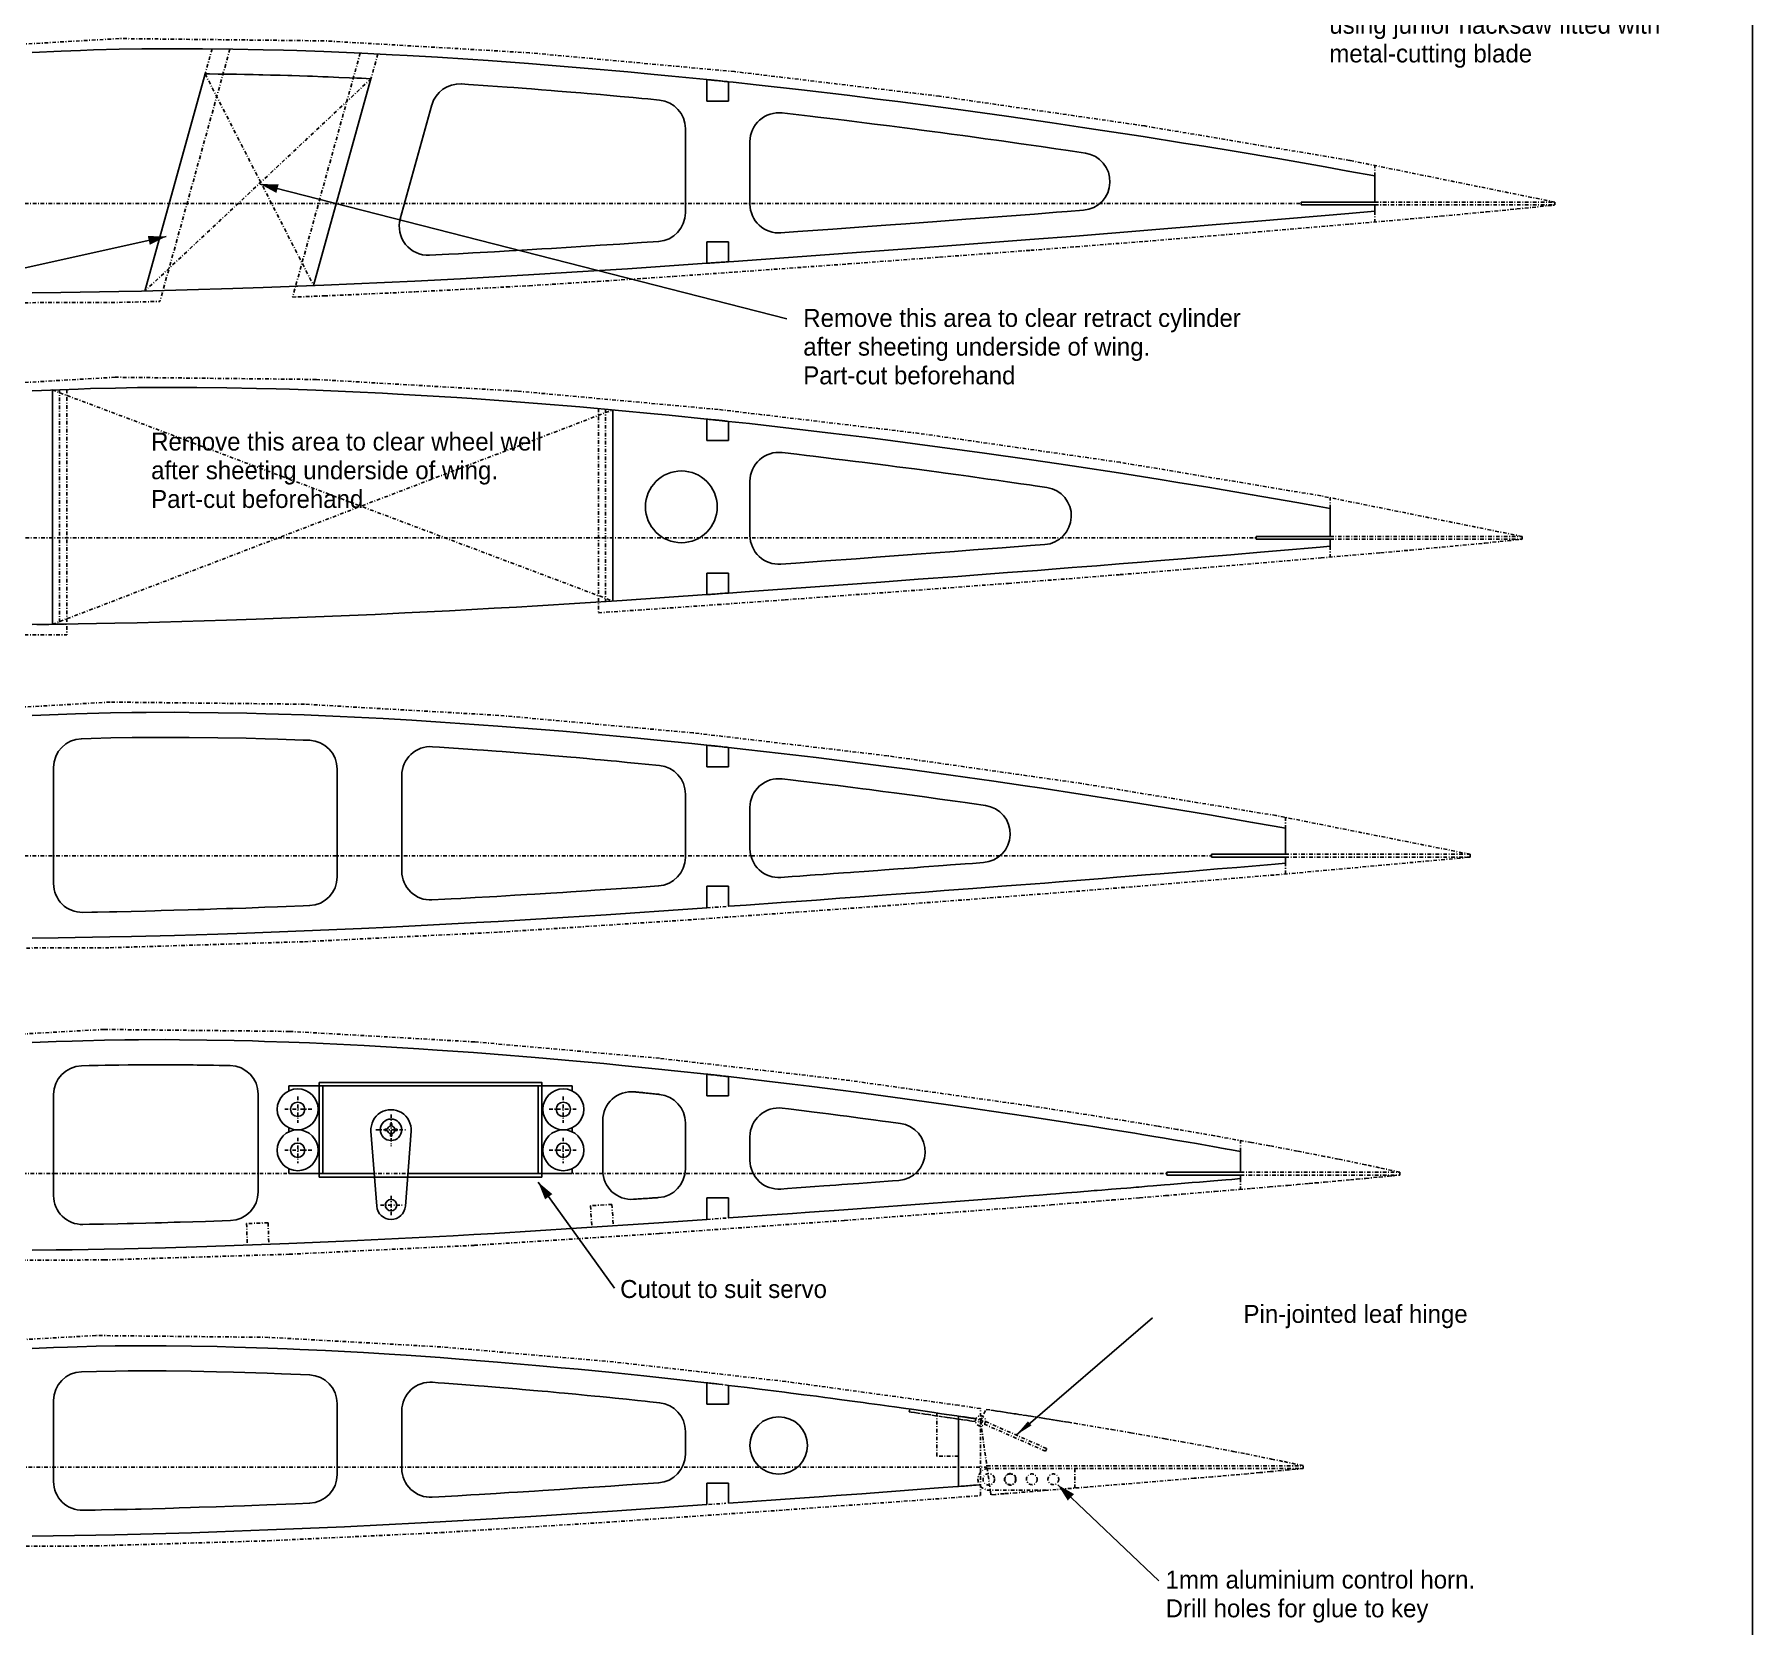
# Model space of a CAD drawing. Extents: x -1638 to 412, y -412 to 1290.
# Drawn here: x -708.8 to -469.5, y -3.3 to 218.4 of the extents above; entities that cross this region are included whole.
import ezdxf
from ezdxf.enums import TextEntityAlignment as Align

# ---------------------------------------------------------------- set-up
doc = ezdxf.new("R2010")
doc.units = 0
doc.linetypes.add('DASHDOT', pattern=[1, 0.5, -0.25, 0, -0.25])
for name, color, linetype in [('22', 7, 'CONTINUOUS'), ('4', 7, 'CONTINUOUS'), ('6', 7, 'CONTINUOUS'), ('7', 7, 'CONTINUOUS'), ('8', 7, 'CONTINUOUS')]:
    doc.layers.add(name, color=color, linetype=linetype)
doc.styles.add('txt', font='TXT', dxfattribs={"height": 0.2})

# ---------------------------------------------------------------- blocks, each defined once
blk = doc.blocks.new('*D110')
at = {"layer": '7', "color": 215, "linetype": 'CONTINUOUS'}
blk.add_line((0, 0), (73.3652, -18.7833), dxfattribs=at)
blk.add_solid([(2.2669, -1.2255), (0, 0), (2.5769, -0.0146)], dxfattribs=at)
blk = doc.blocks.new('*D111')
at = {"layer": '7', "color": 215, "linetype": 'CONTINUOUS'}
blk.add_line((0, 0), (-78.6046, -17.5028), dxfattribs=at)
blk.add_solid([(-2.5761, 0.0667), (0, 0), (-2.3044, -1.1534)], dxfattribs=at)
blk = doc.blocks.new('*D118')
at = {"layer": '7', "color": 215, "linetype": 'CONTINUOUS'}
blk.add_line((0, 0), (10.6418, -14.7607), dxfattribs=at)
blk.add_solid([(0.9551, -2.3934), (0, 0), (1.969, -1.6624)], dxfattribs=at)
blk = doc.blocks.new('*O119')
at = {"layer": '22', "color": 195, "linetype": 'CONTINUOUS'}
for p, q in [((-19.7486, 9.2996), (-19.7486, 8.6087)), ((19.7484, 9.2996), (-19.7486, 9.2996)), ((-14.9988, 9.2996), (-14.9988, -2.9026)), ((14.9986, 9.2996), (14.9986, -2.9026)), ((19.7484, 9.2996), (19.7484, 8.6087)), ((-19.7486, 3.4881), (-19.7486, 2.909)), ((-8.2906, 2.9852), (-7.493, -7.4542)), ((-6.0172, 3.29), (-6.3728, 3.29)), ((-6.3728, 3.1071), (-6.3728, 3.29)), ((-6.0224, 3.1071), (-6.3728, 3.1071)), ((-5.5906, 3.7167), (-5.5906, 4.0723)), ((-5.5906, 4.0723), (-5.4076, 4.0723)), ((-5.5906, 2.6753), (-5.5906, 2.3248)), ((-5.4076, 3.7167), (-5.4076, 4.0723)), ((-5.4076, 2.6753), (-5.4076, 2.3248)), ((-4.981, 3.29), (-4.6254, 3.29)), ((-4.9758, 3.1071), (-4.6254, 3.1071)), ((-4.6254, 3.29), (-4.6254, 3.1071)), ((-2.7076, 2.9852), (-3.5052, -7.4542)), ((19.7484, 3.4881), (19.7484, 2.909)), ((-5.4076, 2.3248), (-5.5906, 2.3248)), ((-19.7486, -2.2117), (-19.7486, -2.9026)), ((19.7484, -2.2117), (19.7484, -2.9026)), ((-19.7486, -2.9026), (-7.841, -2.9026)), ((-3.1572, -2.9026), (0, -2.9026)), ((19.7484, -2.9026), (0, -2.9026))]:
    blk.add_line(p, q, dxfattribs=at)
at = {"layer": '22', "color": 195, "linetype": 'DASHDOT'}
for p, q in [((-18.4988, 7.8213), (-18.4988, 4.1536)), ((18.4988, 7.8213), (18.4988, 4.1536)), ((-16.5228, 6.0484), (-20.2744, 6.0484)), ((-5.4992, 5.3423), (-5.4992, 1.1513)), ((16.5226, 6.0484), (20.2742, 6.0484)), ((-7.6352, 3.1985), (-3.3554, 3.1985)), ((-16.543, 0.3486), (-20.2744, 0.3486)), ((-18.4988, 2.0962), (-18.4988, -1.4649)), ((-5.4992, 0.9176), (-5.4992, 1.0192)), ((16.543, 0.3486), (20.2742, 0.3486)), ((18.4988, 2.0962), (18.4988, -1.4649)), ((-5.4992, -6.0166), (-5.4992, -8.7446)), ((-6.98, -7.3018), (-3.9498, -7.3018))]:
    blk.add_line(p, q, dxfattribs=at)
at = {"layer": '22', "color": 195, "linetype": 'CONTINUOUS'}
for centre, radius in [((-18.49885, 6.04967), 2.84988), ((18.49879, 6.04967), 2.84988), ((-18.49885, 6.04967), 1), ((18.49879, 6.04967), 1), ((-18.49885, 0.34991), 2.84988), ((-5.49913, 3.19979), 1.4986), ((18.49879, 0.34991), 2.84988), ((-18.49885, 0.34991), 1), ((18.49879, 0.34991), 1), ((-5.49913, -7.30057), 0.79375)]:
    blk.add_circle(centre, radius, dxfattribs=at)
for centre, radius, start, end in [((-5.49913, 3.19979), 2.79908, 355.604169, 184.368931), ((-5.49913, 3.19979), 0.52672, 189.912042, 260.089942), ((-5.49913, 3.19979), 0.52672, 99.997394, 170.002606), ((-5.49913, 3.19979), 0.52672, 279.911397, 350.0771), ((-5.49913, 3.19979), 0.52672, 9.997394, 80.002606), ((-5.49913, -7.30057), 1.99898, 184.371103, 355.628506)]:
    blk.add_arc(centre, radius, start, end, dxfattribs=at)
blk = doc.blocks.new('*D120')
at = {"layer": '7', "color": 215, "linetype": 'CONTINUOUS'}
blk.add_line((0, 0), (14.062, -13.3527), dxfattribs=at)
blk.add_solid([(1.3825, -2.1747), (0, 0), (2.2433, -1.2682)], dxfattribs=at)
blk = doc.blocks.new('*O121')
at = {"layer": '7', "color": 250, "linetype": 'CONTINUOUS', "style": 'txt'}
for s, p in [('1mm aluminium control horn.', (1.25, 1.25)), ('Drill holes for glue to key ', (1.25, -2.75))]:
    blk.add_text(s, height=2.5, dxfattribs=at).set_placement(p, align=Align.TOP_LEFT)
blk = doc.blocks.new('*D177')
at = {"layer": '7', "color": 215, "linetype": 'CONTINUOUS'}
blk.add_line((0, 0), (18.9758, 16.3369), dxfattribs=at)
blk.add_solid([(2.1393, 1.3469), (0, 0), (1.6499, 1.9153)], dxfattribs=at)

msp = doc.modelspace()

# ---------------------------------------------------------------- linework, layer by layer
at = {"layer": '4', "color": 155, "linetype": 'DASHDOT'}
for p, q in [((-681.5528, 216.32), (-691.3042, 181.1589)), ((-684.035, 216.3502), (-685.0034, 212.8588)), ((-663.4018, 215.7555), (-672.8306, 181.7577)), ((-660.9438, 215.6383), (-661.9026, 212.1814)), ((-661.9026, 212.1814), (-693.393, 182.6077)), ((-685.0034, 212.8588), (-669.8914, 183.375)), ((-522.069, 198.636), (-522.069, 200.1616)), ((-522.069, 194.9995), (-496.9926, 194.9995)), ((-522.069, 194.5995), (-496.9926, 194.5995)), ((-496.9926, 194.9995), (-496.9926, 194.5995)), ((-522.069, 193.7385), (-522.069, 192.2329)), ((-706.2686, 168.8187), (-628.2288, 139.4168)), ((-705.2686, 168.8605), (-705.2686, 136.1856)), ((-704.2686, 168.8997), (-704.2686, 134.6987)), ((-706.2686, 136.1735), (-628.2288, 166.0465)), ((-630.2288, 166.2259), (-630.2288, 137.7827)), ((-629.2288, 166.1367), (-629.2288, 139.3511)), ((-528.303, 152.31), (-528.303, 153.8144)), ((-528.303, 148.4209), (-501.5796, 148.4209)), ((-501.5796, 148.4209), (-501.5796, 148.0209)), ((-528.303, 148.0209), (-501.5796, 148.0209)), ((-528.303, 147.0441), (-528.303, 145.5387)), ((-534.537, 109.2886), (-534.537, 107.7645)), ((-534.537, 104.1314), (-508.7792, 104.1314)), ((-534.537, 103.7314), (-508.7792, 103.7314)), ((-508.7792, 104.1314), (-508.7792, 103.7314)), ((-534.537, 101.3716), (-534.537, 102.8769)), ((-540.771, 62.7223), (-540.771, 64.2464)), ((-540.771, 59.8422), (-518.5926, 59.8422)), ((-518.5926, 59.8422), (-518.5926, 59.4422)), ((-540.771, 59.4422), (-518.5926, 59.4422)), ((-540.771, 58.9422), (-540.771, 57.437)), ((-628.343, 55.3521), (-631.3364, 55.153)), ((-631.3364, 55.153), (-631.1372, 52.1596)), ((-628.343, 55.3521), (-628.1438, 52.3587)), ((-676.2346, 52.783), (-679.2326, 52.6775)), ((-679.2326, 52.6775), (-679.1272, 49.6794)), ((-676.2346, 52.783), (-676.129, 49.7849)), ((-586.9237, 26.4342), (-586.8673, 26.8301)), ((-577.0026, 14.7783), (-577.0026, 26.9)), ((-577.0026, 25.1807), (-576.2212, 26.783)), ((-583.0732, 20.2833), (-583.0732, 26.2833)), ((-575.5562, 14.8891), (-577.0026, 25.1807)), ((-576.4699, 24.7266), (-567.9371, 20.9551)), ((-576.3082, 25.0924), (-567.7753, 21.3209)), ((-564.7574, 24.9847), (-563.9564, 24.8542)), ((-580.0732, 20.2833), (-583.0732, 20.2833)), ((-567.7753, 21.3209), (-567.9371, 20.9551)), ((-576.1258, 18.9419), (-532.0392, 18.9419)), ((-576.0696, 18.5419), (-532.0392, 18.5419)), ((-563.8588, 15.8226), (-563.8588, 18.5419)), ((-532.0392, 18.9419), (-532.0392, 18.5419)), ((-576.0696, 15.5419), (-567.3462, 15.5419))]:
    msp.add_line(p, q, dxfattribs=at)
at = {"layer": '4', "color": 5, "linetype": 'CONTINUOUS'}
for p, q in [((-685.0034, 212.8588), (-693.393, 182.6077)), ((-661.9026, 212.1814), (-669.8914, 183.375)), ((-615.1106, 209.0719), (-615.1106, 212.0719)), ((-612.1106, 209.0719), (-612.1106, 211.7588)), ((-653.4142, 208.5459), (-657.822, 192.6522)), ((-615.1106, 209.0719), (-612.1106, 209.0719)), ((-618.1106, 193.5092), (-618.1106, 205.2323)), ((-609.1106, 194.7053), (-609.1106, 203.4462)), ((-522.069, 194.9995), (-522.069, 198.636)), ((-532.355, 194.9995), (-532.355, 194.5995)), ((-532.355, 194.9995), (-522.069, 194.9995)), ((-532.355, 194.5995), (-522.069, 194.5995)), ((-522.069, 194.5995), (-522.069, 193.7385)), ((-615.1106, 189.4758), (-615.1106, 186.4758)), ((-615.1106, 189.4758), (-612.1106, 189.4758)), ((-612.1106, 189.4758), (-612.1106, 186.6871)), ((-706.2686, 168.8186), (-706.2686, 136.1735)), ((-628.2288, 166.0465), (-628.2288, 139.4168)), ((-615.1106, 164.7657), (-615.1106, 161.7659)), ((-612.1106, 164.448), (-612.1106, 161.7659)), ((-615.1106, 161.7659), (-612.1106, 161.7659)), ((-609.1106, 156.1229), (-609.1106, 148.5415)), ((-528.303, 148.4209), (-528.303, 152.31)), ((-538.589, 148.4209), (-528.303, 148.4209)), ((-538.589, 148.0209), (-538.589, 148.4209)), ((-538.589, 148.0209), (-528.303, 148.0209)), ((-528.303, 148.0209), (-528.303, 147.0441)), ((-615.1106, 140.3129), (-615.1106, 143.3129)), ((-612.1106, 143.3129), (-615.1106, 143.3129)), ((-612.1106, 140.524), (-612.1106, 143.3129)), ((-615.1106, 116.3332), (-615.1106, 119.3332)), ((-612.1106, 119.0082), (-612.1106, 116.3332)), ((-706.1106, 116.2341), (-706.1106, 100.0368)), ((-666.6106, 100.9818), (-666.6106, 116.011)), ((-657.6106, 101.7684), (-657.6106, 115.1281)), ((-615.1106, 116.3332), (-612.1106, 116.3332)), ((-618.1106, 112.5184), (-618.1106, 103.7026)), ((-609.1106, 104.8972), (-609.1106, 110.6637)), ((-534.537, 107.7645), (-534.537, 104.1314)), ((-544.823, 104.1314), (-534.537, 104.1314)), ((-544.823, 104.1314), (-544.823, 103.7314)), ((-544.823, 103.7314), (-534.537, 103.7314)), ((-534.537, 102.8769), (-534.537, 103.7314)), ((-615.1106, 96.6703), (-615.1106, 99.6703)), ((-615.1106, 99.6703), (-612.1106, 99.6703)), ((-612.1106, 99.6703), (-612.1106, 96.881)), ((-615.1106, 73.4874), (-615.1106, 70.4874)), ((-612.1106, 73.1521), (-612.1106, 70.4874)), ((-706.1106, 56.5533), (-706.1106, 70.6501)), ((-677.6106, 57.096), (-677.6106, 70.6907)), ((-615.1106, 70.4874), (-612.1106, 70.4874)), ((-629.6124, 60.0467), (-629.6124, 67.0499)), ((-618.1106, 60.2859), (-618.1106, 66.6935)), ((-609.1106, 64.7803), (-609.1106, 61.4761)), ((-540.771, 59.8422), (-540.771, 62.7223)), ((-551.057, 59.8422), (-540.771, 59.8422)), ((-551.057, 59.4422), (-551.057, 59.8422)), ((-551.057, 59.4422), (-540.771, 59.4422)), ((-540.771, 59.4422), (-540.771, 58.9422)), ((-615.1106, 53.2522), (-615.1106, 56.2522)), ((-615.1106, 56.2522), (-612.1106, 56.2522)), ((-612.1106, 56.2522), (-612.1106, 53.4621)), ((-615.1122, 27.4942), (-615.1122, 30.4942)), ((-612.1122, 27.4942), (-612.1122, 30.1314)), ((-706.1106, 28.0597), (-706.1106, 16.7234)), ((-666.6106, 17.7174), (-666.6106, 27.5831)), ((-657.6106, 18.5483), (-657.6106, 26.5726)), ((-615.1122, 27.4942), (-612.1122, 27.4942)), ((-580.0732, 16.0455), (-580.0732, 25.8423)), ((-618.1106, 23.7188), (-618.1106, 20.5489)), ((-615.1106, 16.5134), (-615.1106, 13.5134)), ((-615.1106, 16.5134), (-612.1106, 16.5134)), ((-612.1106, 16.5134), (-612.1106, 13.7222))]:
    msp.add_line(p, q, dxfattribs=at)
at = {"layer": '4', "color": 166, "linetype": 'DASHDOT'}
for p, q in [((-782.7132, 194.7994), (-532.355, 194.7995)), ((-781.5274, 148.2208), (-538.589, 148.2209)), ((-779.4308, 103.9314), (-544.823, 103.9314)), ((-776.4042, 59.6421), (-551.057, 59.6422)), ((-772.3032, 18.7418), (-576.0978, 18.7419))]:
    msp.add_line(p, q, dxfattribs=at)
at = {"layer": '4', "color": 155, "linetype": 'DASHDOT'}
for points in [[(-496.9926, 194.9995), (-525.565346, 200.803567), (-554.137208, 205.606814), (-582.709325, 209.748395), (-611.281422, 213.179203), (-639.853394, 215.801279), (-668.425416, 217.467678), (-696.997291, 217.786257), (-725.569258, 216.119952), (-754.141294, 211.53728), (-768.427319, 207.224172), (-775.570165, 203.891367), (-781.877917, 198.100497), (-782.713132, 194.799473), (-781.450072, 192.108754), (-775.57026, 187.790644), (-768.427186, 185.388974), (-754.14117, 182.79141), (-725.569207, 180.928899), (-696.997262, 181.026842), (-691.3042, 181.1589)], [(-612.1106, 211.7589), (-612.200603, 211.76841), (-612.320033, 211.78102), (-612.379515, 211.787296), (-612.512829, 211.80135), (-612.711582, 211.822274), (-612.909098, 211.843033), (-613.007472, 211.853358), (-613.20361, 211.873918), (-613.301438, 211.884159), (-613.447966, 211.899482), (-613.643107, 211.919855), (-613.740651, 211.930025), (-613.88702, 211.945269), (-613.960259, 211.952888), (-614.057997, 211.963048), (-614.106911, 211.96813), (-614.217105, 211.979569), (-614.364391, 211.99484), (-614.438218, 212.002487), (-614.586308, 212.01781), (-614.784821, 212.038319), (-614.884604, 212.048615), (-615.1106, 212.0719)], [(-672.0606, 181.7876), (-668.425199, 181.933685), (-659.956246, 182.303241), (-655.722593, 182.503752), (-649.373409, 182.825025), (-643.026062, 183.171799), (-639.853176, 183.355064), (-636.676803, 183.545212), (-630.325614, 183.943549), (-623.976199, 184.362155), (-619.744061, 184.650242), (-611.281233, 185.242004), (-601.755996, 185.923993), (-595.406585, 186.386004), (-582.709263, 187.325075), (-570.008398, 188.284242), (-563.659139, 188.774968), (-554.137374, 189.530671), (-544.611462, 190.3139), (-538.26217, 190.847957), (-525.565415, 191.932312), (-517.098954, 192.665106), (-512.865838, 193.042117), (-506.516343, 193.632211), (-502.283487, 194.047853), (-500.167107, 194.263855), (-496.9926, 194.5995)], [(-615.1106, 186.4758), (-614.714364, 186.503586), (-614.517325, 186.517417), (-614.22268, 186.538116), (-614.075625, 186.548455), (-613.879685, 186.562238), (-613.781728, 186.569132), (-613.634753, 186.579481), (-613.438613, 186.593299), (-613.340424, 186.60022), (-613.119089, 186.61583), (-612.785609, 186.639371), (-612.636659, 186.649894), (-612.437197, 186.663993), (-612.337053, 186.671076), (-612.1106, 186.6871)], [(-672.4096, 183.2752), (-672.119, 183.2865)], [(-672.8306, 181.7577), (-672.0606, 181.7876)], [(-501.5796, 148.4209), (-529.574511, 154.064951), (-557.569081, 158.740252), (-585.563895, 162.771389), (-613.558839, 166.110791), (-641.553601, 168.662964), (-669.54838, 170.284995), (-697.543134, 170.59504), (-725.537908, 168.97314), (-753.532697, 164.512663), (-767.530156, 160.314451), (-774.528741, 157.070469), (-780.709028, 151.433971), (-781.527344, 148.220924), (-780.289788, 145.601897), (-774.52877, 141.39884), (-767.530037, 139.061234), (-753.532579, 136.532899), (-725.537829, 134.720004), (-704.2686, 134.6987)], [(-612.1106, 164.448), (-612.306843, 164.469051), (-612.391987, 164.478174), (-612.50369, 164.490133), (-612.558807, 164.49603), (-612.681161, 164.50911), (-612.801409, 164.521951), (-612.958868, 164.538744), (-613.036523, 164.547016), (-613.113555, 164.555216), (-613.215413, 164.566048), (-613.266024, 164.571427), (-613.366713, 164.582118), (-613.500099, 164.596266), (-613.566531, 164.603305), (-613.715679, 164.619091), (-613.889151, 164.637425), (-613.976226, 164.646616), (-614.107643, 164.660472), (-614.307481, 164.681511), (-614.511941, 164.702996), (-614.616385, 164.713956), (-614.776359, 164.730726), (-614.996845, 164.753806), (-615.1106, 164.7657)], [(-630.2288, 137.7827), (-624.671184, 138.150777), (-613.558738, 138.91816), (-604.225923, 139.581962), (-585.563935, 140.945724), (-573.119609, 141.879354), (-566.8986, 142.357013), (-557.569183, 143.092592), (-548.235731, 143.854955), (-542.014724, 144.37478), (-529.57448, 145.430222), (-521.279051, 146.143326), (-517.131482, 146.509946), (-510.910398, 147.083178), (-506.763238, 147.486422), (-504.689738, 147.6958), (-501.5796, 148.0209)], [(-615.1106, 140.3129), (-614.949734, 140.32417), (-614.73525, 140.339206), (-614.628008, 140.346729), (-614.413528, 140.361782), (-614.127556, 140.381869), (-613.984572, 140.39192), (-613.662857, 140.414549), (-613.495188, 140.426352), (-613.271005, 140.442141), (-613.158407, 140.450075), (-612.931663, 140.466058), (-612.624873, 140.487698), (-612.468996, 140.498698), (-612.1106, 140.524)], [(-708.466, 136.1512), (-708.002052, 136.155377), (-707.795843, 136.157325), (-707.520889, 136.160008), (-707.383408, 136.161387), (-707.074067, 136.164578), (-706.764712, 136.16789), (-706.352218, 136.172494), (-706.145963, 136.174875), (-705.939702, 136.177308), (-705.664677, 136.180633), (-705.527161, 136.182329), (-705.114598, 136.187554), (-704.564476, 136.194831), (-704.2894, 136.1986)], [(-508.7792, 104.1314), (-535.838348, 109.521953), (-562.90412, 113.994368), (-589.970028, 117.850636), (-617.035988, 121.045134), (-644.101822, 123.486609), (-671.16765, 125.038261), (-698.233332, 125.334859), (-725.299198, 123.783316)], [(-612.1106, 119.0082), (-612.199879, 119.017993), (-612.318183, 119.03096), (-612.377044, 119.037407), (-612.50884, 119.051832), (-612.705094, 119.073283), (-612.899984, 119.094549), (-612.997047, 119.105127), (-613.190664, 119.126201), (-613.287321, 119.136707), (-613.432263, 119.152444), (-613.625704, 119.173415), (-613.72262, 119.183907), (-613.868382, 119.19967), (-613.941486, 119.207568), (-614.039236, 119.21812), (-614.088244, 119.223407), (-614.198882, 119.235335), (-614.347296, 119.251316), (-614.421937, 119.259345), (-614.572192, 119.275494), (-614.77481, 119.297239), (-614.87721, 119.308215), (-615.1106, 119.3332)], [(-725.299138, 91.016262), (-698.233387, 91.107524), (-671.167445, 91.951799), (-644.101667, 93.275302), (-617.035813, 95.032285), (-589.969959, 96.971878), (-562.904176, 99.025607), (-535.838376, 101.261754), (-508.7792, 103.7314)], [(-615.1106, 96.6703), (-612.1106, 96.881)], [(-564.4318, 68.2062), (-570.154982, 69.084543), (-595.93617, 72.702999), (-621.717429, 75.700584), (-647.498619, 77.991514), (-673.279756, 79.447458), (-699.060757, 79.725816), (-724.841899, 78.269972), (-750.623166, 74.266092), (-763.513823, 70.497656), (-769.959039, 67.585744), (-775.650654, 62.526205), (-776.404254, 59.642069), (-775.264533, 57.291163), (-769.958995, 53.518405), (-763.513639, 51.420081), (-750.623091, 49.150565), (-724.841996, 47.523256), (-699.060917, 47.608918), (-673.279641, 48.401133), (-647.498446, 49.642942), (-621.717389, 51.291617), (-595.936205, 53.111622), (-570.7194, 54.9946)], [(-612.1106, 73.1522), (-612.314238, 73.175211), (-612.415292, 73.186617), (-612.56601, 73.203613), (-612.790356, 73.228874), (-613.012954, 73.253894), (-613.123711, 73.266326), (-613.19738, 73.274589), (-613.295422, 73.285577), (-613.344373, 73.29106), (-613.442157, 73.302006), (-613.572335, 73.316564), (-613.63736, 73.32383), (-613.783571, 73.340153), (-613.92974, 73.356451), (-614.124752, 73.378164), (-614.222383, 73.389021), (-614.418055, 73.410754), (-614.505249, 73.420428), (-614.621782, 73.433345), (-614.680181, 73.439814), (-614.811943, 73.454398), (-614.911133, 73.465367), (-615.043939, 73.48004), (-615.1106, 73.4874)], [(-518.5926, 59.8422), (-521.448558, 60.463148), (-523.353679, 60.867277), (-527.16673, 61.653359), (-529.074682, 62.035951), (-532.893492, 62.781825), (-536.71625, 63.504081), (-539.266992, 63.973721), (-544.373961, 64.887929), (-549.611608, 65.793117), (-552.358955, 66.255123), (-556.781988, 66.982727), (-564.4318, 68.2062)], [(-570.7194, 54.9946), (-567.142237, 55.278383), (-564.886656, 55.458444), (-560.647332, 55.799381), (-558.646603, 55.961469), (-554.840536, 56.271912), (-551.238364, 56.56808), (-548.916634, 56.759988), (-544.373893, 57.136971), (-540.978549, 57.419634), (-539.280896, 57.561726), (-536.734445, 57.776562), (-534.188035, 57.99423), (-532.914848, 58.104407), (-531.217286, 58.252953), (-530.368514, 58.328005), (-529.095368, 58.44165), (-527.18568, 58.61474), (-525.488211, 58.77151), (-524.639489, 58.85101), (-523.366421, 58.971746), (-521.456857, 59.156418), (-520.18384, 59.282074), (-519.54734, 59.345707), (-518.5926, 59.4422)], [(-615.1106, 53.2522), (-612.1106, 53.4621)], [(-577.0022, 26.9), (-580.091348, 27.36138), (-604.117891, 30.664448), (-628.144466, 33.400754), (-652.170866, 35.492001), (-676.197326, 36.821016), (-700.223756, 37.075105), (-724.250241, 35.746113)], [(-612.1122, 30.1314), (-613.006107, 30.237102), (-613.446669, 30.289506), (-613.739751, 30.324644), (-613.886389, 30.342333), (-614.106733, 30.369074), (-614.401749, 30.40522), (-614.549995, 30.423549), (-614.773553, 30.451418), (-614.998823, 30.479797), (-615.1122, 30.4942)], [(-577.6957, 25.083), (-578.224006, 25.162244), (-578.488168, 25.201787), (-578.884421, 25.261002), (-579.478831, 25.349596), (-580.073279, 25.437911), (-580.37052, 25.481963), (-580.945597, 25.566982), (-581.233152, 25.609391), (-581.664506, 25.672877), (-582.311584, 25.767821), (-582.95872, 25.862419), (-583.282309, 25.909589), (-583.929531, 26.003667), (-584.253164, 26.050574), (-584.738641, 26.120772), (-585.385995, 26.214061), (-585.709695, 26.260572), (-586.195271, 26.330174), (-586.680882, 26.399575), (-586.9237, 26.4342)], [(-576.2212, 26.783), (-575.546254, 26.680445), (-575.209033, 26.629062), (-574.703507, 26.551854), (-574.198333, 26.474479), (-573.945873, 26.435728), (-573.4412, 26.358096), (-573.188983, 26.319213), (-572.810802, 26.260806), (-572.30682, 26.182769), (-572.054936, 26.14368), (-571.67724, 26.084958), (-571.110973, 25.996672), (-570.607891, 25.917985), (-570.356439, 25.878566), (-569.979367, 25.819341), (-569.413986, 25.730285), (-568.84886, 25.640959), (-568.566385, 25.596193), (-568.064345, 25.516436), (-567.813386, 25.476473), (-567.43702, 25.416423), (-566.872622, 25.326104), (-566.308385, 25.235486), (-566.02632, 25.190064), (-565.462288, 25.098988), (-565.180314, 25.053332), (-564.7574, 24.9847)], [(-577.6361, 25.4784), (-577.730614, 25.492601), (-577.85562, 25.511373), (-577.917715, 25.520693), (-578.041146, 25.539211), (-578.204288, 25.563669), (-578.285306, 25.575806), (-578.46643, 25.602922), (-578.646192, 25.629808), (-578.725732, 25.641695), (-578.831513, 25.657496), (-578.884304, 25.665378), (-579.002898, 25.683077), (-579.121307, 25.700737), (-579.279063, 25.724246), (-579.35795, 25.735995), (-579.515881, 25.759501), (-579.727107, 25.790909), (-579.833148, 25.806664), (-580.0732, 25.8423)], [(-563.9564, 24.8542), (-558.693429, 23.979222), (-556.064953, 23.530413), (-551.305628, 22.696024), (-548.928534, 22.267636), (-545.366043, 21.609407), (-541.807268, 20.930638), (-540.029251, 20.58293), (-536.475913, 19.869627), (-534.700573, 19.503535), (-532.0392, 18.9419)], [(-532.0392, 18.5419), (-534.065105, 18.348097), (-535.078274, 18.252561), (-536.598271, 18.11106), (-538.118534, 17.971823), (-538.878756, 17.903089), (-539.805564, 17.820113), (-541.659405, 17.656648), (-543.51351, 17.496126), (-544.749705, 17.390522), (-547.222337, 17.182097), (-550.444367, 16.914732), (-552.592545, 16.738374), (-556.889104, 16.388097), (-562.151007, 15.960677), (-566.445068, 15.614236), (-568.592202, 15.442124), (-572.011758, 15.169906), (-573.721618, 15.034882), (-574.935965, 14.938957), (-575.5562, 14.8891)], [(-724.250229, 7.679327), (-700.223805, 7.757497), (-676.197272, 8.480695), (-652.170782, 9.614317), (-628.14433, 11.119245), (-604.117944, 12.780594), (-580.091482, 14.539738), (-577.002, 14.7783)], [(-580.0732, 16.0455), (-579.71018, 16.073391), (-579.552593, 16.08551), (-579.345555, 16.101444), (-579.243211, 16.109325), (-579.015385, 16.126881), (-578.790354, 16.144238), (-578.493389, 16.167165), (-578.345736, 16.178575), (-578.198347, 16.18997), (-578.00186, 16.205169), (-577.903486, 16.212783), (-577.607069, 16.235737), (-577.206414, 16.266792), (-577.0026, 16.2826)], [(-614.8946, 13.5283), (-612.4938, 13.6954)]]:
    msp.add_lwpolyline(points, dxfattribs=at)
at = {"layer": '4', "color": 5, "linetype": 'CONTINUOUS'}
for points in [[(-615.1106, 212.0719), (-620.014316, 212.563997), (-622.467315, 212.800918), (-626.148198, 213.144679), (-631.672535, 213.633682), (-637.200333, 214.089962), (-639.965475, 214.305566), (-645.592035, 214.717422), (-648.406456, 214.909259), (-652.629401, 215.178379), (-656.853801, 215.424049), (-658.966505, 215.537708), (-663.192836, 215.745907), (-665.306429, 215.840141), (-668.477305, 215.96873), (-672.227707, 216.100242), (-674.103128, 216.157167), (-676.916468, 216.230888), (-681.136786, 216.313726), (-685.357234, 216.361011), (-687.467422, 216.370525), (-691.687555, 216.359707), (-693.797432, 216.338738), (-696.961915, 216.28694), (-700.563889, 216.197198), (-702.364345, 216.139821), (-705.064043, 216.037927), (-709.1106, 215.849)], [(-661.9026, 212.1814), (-663.225271, 212.244046), (-663.886606, 212.274391), (-664.878604, 212.318672), (-666.366577, 212.382282), (-667.854503, 212.44247), (-668.598441, 212.471264), (-670.039242, 212.524526), (-670.759611, 212.549894), (-671.840123, 212.586331), (-672.920582, 212.620793), (-673.46079, 212.637269), (-674.541161, 212.668686), (-675.081323, 212.683616), (-675.891535, 212.705023), (-676.971758, 212.731693), (-677.511843, 212.744214), (-678.321936, 212.761962), (-679.536993, 212.786224), (-680.616958, 212.805368), (-681.156908, 212.814072), (-681.966794, 212.826026), (-683.181526, 212.841445), (-684.39614, 212.853795), (-685.0034, 212.8588)], [(-621.7284, 209.214), (-623.352412, 209.369233), (-624.164416, 209.445819), (-625.38243, 209.559403), (-627.209484, 209.726849), (-629.03661, 209.890754), (-629.95021, 209.97137), (-631.777505, 210.129913), (-632.691209, 210.207832), (-634.061846, 210.323012), (-635.889538, 210.473394), (-636.803469, 210.547209), (-638.174482, 210.656204), (-639.545649, 210.763114), (-640.231294, 210.815784), (-642.025881, 210.951123), (-642.923286, 211.017415), (-644.26953, 211.115101), (-645.615939, 211.210651), (-646.289205, 211.257613), (-647.635858, 211.349891), (-648.309245, 211.395196), (-649.3194, 211.4621)], [(-522.069, 198.636), (-525.838834, 199.328788), (-528.99909, 199.897648), (-535.327902, 201.006486), (-541.666703, 202.078938), (-545.897482, 202.774954), (-548.719961, 203.230986), (-554.36911, 204.124907), (-559.996338, 204.991587), (-562.811749, 205.416198), (-567.037113, 206.041868), (-573.38022, 206.954264), (-579.729407, 207.83412), (-582.906282, 208.261419), (-588.533121, 208.996465), (-591.3483, 209.353582), (-595.573232, 209.875968), (-601.915422, 210.628986), (-608.263241, 211.344325), (-611.439218, 211.687511), (-612.1106, 211.7588)], [(-562.3576, 201.8089), (-564.199415, 202.084767), (-565.120507, 202.221733), (-566.502376, 202.42596), (-568.575696, 202.729524), (-570.649631, 203.029712), (-571.686829, 203.178525), (-573.76168, 203.473559), (-574.799334, 203.619767), (-576.356096, 203.837428), (-578.432305, 204.124526), (-579.470634, 204.266726), (-581.028406, 204.478323), (-582.58651, 204.687857), (-583.365687, 204.791844), (-585.234046, 205.039013), (-586.168405, 205.161461), (-587.57017, 205.343702), (-589.673328, 205.613825), (-591.777104, 205.880025), (-592.829227, 206.011641), (-594.933943, 206.271884), (-595.986539, 206.4005), (-597.565731, 206.591529), (-599.671883, 206.842671), (-600.725201, 206.966704), (-602.305484, 207.150818), (-603.886135, 207.332594), (-604.6766, 207.4226)], [(-604.8474, 190.714), (-602.429109, 190.888369), (-597.592445, 191.23962), (-592.755819, 191.594), (-589.53151, 191.831859), (-587.382049, 191.991098), (-583.083387, 192.311073), (-579.047893, 192.613276), (-577.030304, 192.765149), (-574.004129, 192.994105), (-569.465359, 193.340557), (-566.43986, 193.573859), (-564.927219, 193.691293), (-562.6584, 193.8685)], [(-612.1106, 186.6871), (-611.385206, 186.738444), (-601.863355, 187.420186), (-595.515727, 187.882054), (-582.821598, 188.82085), (-570.124266, 189.779729), (-563.776882, 190.270305), (-554.257919, 191.025788), (-544.734793, 191.808796), (-538.387619, 192.342684), (-525.696686, 193.426569), (-522.069, 193.7385)], [(-653.7626, 187.6065), (-651.968936, 187.697179), (-651.072158, 187.743273), (-649.727061, 187.813363), (-647.709566, 187.920657), (-645.692249, 188.030568), (-644.683657, 188.086515), (-642.666604, 188.200411), (-641.658141, 188.258368), (-640.145527, 188.346577), (-638.110697, 188.467648), (-636.754209, 188.549837), (-634.04131, 188.717564), (-632.684862, 188.803014), (-629.971884, 188.976872), (-627.258676, 189.154387), (-625.449672, 189.27459), (-624.243557, 189.355492), (-621.831, 189.519)], [(-709.1106, 182.3501), (-705.082278, 182.390893), (-702.396337, 182.428696), (-697.024329, 182.52666), (-693.852284, 182.596839), (-687.509188, 182.762167), (-681.167275, 182.95843), (-676.939904, 183.10506), (-668.486302, 183.432442), (-660.025645, 183.801628), (-655.795977, 184.001955), (-649.452545, 184.322948), (-643.110661, 184.669431), (-639.940391, 184.852544), (-631.67366, 185.360185), (-626.163824, 185.719191), (-615.1458, 186.4733)], [(-615.1106, 164.7657), (-620.349038, 165.298591), (-622.969592, 165.554565), (-626.902041, 165.925173), (-632.804235, 166.45042), (-638.71047, 166.937922), (-641.665039, 167.167186), (-647.177779, 167.568059), (-649.935268, 167.754783), (-654.072786, 168.016734), (-658.211727, 168.25586), (-660.281689, 168.366491), (-664.422513, 168.569143), (-666.493341, 168.660865), (-669.600056, 168.786024), (-673.274564, 168.914023), (-675.11203, 168.969425), (-677.868429, 169.041171), (-682.003322, 169.121785), (-686.13833, 169.167789), (-688.205793, 169.17704), (-692.340474, 169.16649), (-694.407623, 169.14607), (-697.508016, 169.095639), (-700.947997, 169.010883), (-702.667507, 168.956951), (-705.245887, 168.861442), (-709.1108, 168.6849)], [(-528.303, 152.31), (-529.845994, 152.589793), (-532.942376, 153.143495), (-539.143265, 154.22278), (-545.35393, 155.266645), (-549.49918, 155.944104), (-552.264597, 156.387975), (-557.799528, 157.258052), (-563.31297, 158.101606), (-566.071449, 158.514885), (-570.211369, 159.123855), (-576.426207, 160.011903), (-582.647009, 160.868288), (-585.75965, 161.284194), (-590.956669, 161.959379), (-593.556713, 162.287987), (-597.458668, 162.76944), (-603.315778, 163.465291), (-609.177792, 164.128727), (-612.1106, 164.448)], [(-567.768, 155.2283), (-569.385623, 155.466372), (-570.194575, 155.58464), (-571.408179, 155.761072), (-573.228981, 156.023522), (-575.050257, 156.283303), (-575.961072, 156.412183), (-577.783059, 156.6679), (-578.69423, 156.794729), (-580.061209, 156.983675), (-581.884261, 157.233158), (-582.795965, 157.356842), (-584.163742, 157.541036), (-586.215906, 157.814301), (-587.832562, 158.026935), (-588.64103, 158.132392), (-589.853908, 158.289494), (-591.673622, 158.522695), (-593.493817, 158.752929), (-594.404095, 158.866924), (-596.225017, 159.092654), (-597.135661, 159.204381), (-598.501858, 159.370541), (-600.323885, 159.589396), (-601.235085, 159.697663), (-602.602119, 159.858602), (-604.6532, 160.0967)], [(-612.1106, 140.524), (-609.179525, 140.731722), (-607.224223, 140.871054), (-603.311002, 141.151653), (-601.353258, 141.292873), (-597.435933, 141.577034), (-593.516738, 141.863332), (-590.903245, 142.05529), (-585.675511, 142.441576), (-580.14592, 142.853516), (-577.381322, 143.061086), (-573.234716, 143.374929), (-569.088508, 143.692276), (-567.015571, 143.852446), (-564.251843, 144.067721), (-562.870064, 144.176143), (-560.797508, 144.339817), (-557.68894, 144.587815), (-554.578387, 144.839107), (-552.504868, 145.008251), (-548.358252, 145.349971), (-546.285147, 145.522347), (-542.139326, 145.869635), (-537.993997, 146.21964), (-535.230704, 146.454093), (-529.704699, 146.924615), (-528.303, 147.0441)], [(-604.824, 144.5518), (-602.725187, 144.702852), (-598.527532, 145.006804), (-594.329945, 145.31307), (-591.531654, 145.518445), (-585.935487, 145.931832), (-580.630498, 146.326957), (-577.978294, 146.525972), (-574.000371, 146.826745), (-570.022931, 147.130682), (-568.0344, 147.284)], [(-709.1106, 136.1458), (-705.264118, 136.185733), (-702.699435, 136.222083), (-697.569958, 136.315352), (-694.462035, 136.383654), (-688.247168, 136.544562), (-682.033463, 136.735582), (-677.891552, 136.878297), (-669.608842, 137.19694), (-661.319211, 137.556279), (-657.17504, 137.751265), (-650.959831, 138.063702), (-644.746139, 138.400954), (-641.639953, 138.57919), (-638.695068, 138.754165), (-632.805243, 139.120044), (-626.913054, 139.504179), (-615.1106, 140.3129)], [(-615.1106, 119.3332), (-617.191121, 119.553247), (-622.521121, 120.096493), (-625.187578, 120.357085), (-629.189023, 120.733889), (-635.195003, 121.266711), (-641.205333, 121.759615), (-644.21205, 121.990727), (-649.541657, 122.374197), (-652.207533, 122.552815), (-656.207578, 122.803392), (-660.208984, 123.032136), (-662.210157, 123.137964), (-666.21336, 123.331818), (-668.215358, 123.419559), (-671.218804, 123.539286), (-674.771155, 123.661731), (-676.547532, 123.71473), (-679.212284, 123.783366), (-683.209686, 123.860486), (-687.207187, 123.904501), (-689.205895, 123.913354), (-693.203065, 123.90327), (-695.201463, 123.883741), (-698.198737, 123.835505), (-701.433856, 123.757026), (-703.050968, 123.70733), (-705.475813, 123.619563), (-709.1106, 123.4578)], [(-670.435, 120.0071), (-671.341986, 120.041775), (-674.872596, 120.163568), (-676.637341, 120.216275), (-679.283782, 120.284524), (-683.251983, 120.36121), (-687.218519, 120.405005), (-689.201195, 120.413841), (-693.165425, 120.403941), (-695.147004, 120.384623), (-698.118738, 120.336869), (-700.875269, 120.271757), (-702.2532, 120.2316)], [(-621.7108, 116.4984), (-623.707167, 116.696639), (-624.705462, 116.794188), (-626.203045, 116.938534), (-627.700802, 117.08049), (-628.449746, 117.150567), (-629.947768, 117.288906), (-630.696847, 117.357163), (-631.820551, 117.458404), (-633.318986, 117.591241), (-634.068273, 117.656732), (-635.192294, 117.753805), (-636.878528, 117.896779), (-638.377612, 118.021193), (-639.127228, 118.082451), (-640.251747, 118.173145), (-641.938741, 118.306487), (-643.625997, 118.436567), (-644.469725, 118.500376), (-646.22413, 118.630386), (-647.101439, 118.694024), (-648.417532, 118.787739), (-649.733776, 118.879327), (-650.391954, 118.924311), (-651.708419, 119.012634), (-652.366705, 119.055962), (-653.3542, 119.1199)], [(-534.537, 107.7645), (-536.106974, 108.046264), (-539.100527, 108.575914), (-545.095485, 109.608328), (-551.099895, 110.606874), (-555.107481, 111.254929), (-557.781056, 111.679536), (-563.132166, 112.511861), (-568.462498, 113.31882), (-571.129362, 113.714171), (-575.131784, 114.296722), (-581.140208, 115.146233), (-587.154397, 115.965434), (-590.163657, 116.36327), (-596.658798, 117.193722), (-599.908831, 117.594487), (-604.786893, 118.177096), (-609.668496, 118.736965), (-612.1106, 119.0082)], [(-576.3102, 110.9302), (-578.192227, 111.198466), (-579.133441, 111.33151), (-580.545515, 111.5297), (-582.66419, 111.823855), (-584.783542, 112.114206), (-585.843471, 112.257936), (-587.963837, 112.54247), (-589.024272, 112.683261), (-590.615241, 112.89258), (-592.461001, 113.132527), (-593.384074, 113.251351), (-594.768925, 113.42814), (-596.846752, 113.690045), (-598.925245, 113.947979), (-599.964744, 114.075445), (-602.044251, 114.327349), (-603.084261, 114.451777), (-604.6446, 114.6365)], [(-604.8478, 100.9058), (-603.235463, 101.021445), (-602.160571, 101.098737), (-600.727387, 101.202029), (-600.010799, 101.253775), (-598.935924, 101.331515), (-597.502775, 101.435393), (-596.786211, 101.487425), (-596.069654, 101.539519), (-595.114259, 101.609072), (-594.636567, 101.643888), (-593.203522, 101.748491), (-591.292869, 101.888315), (-590.33758, 101.958375), (-588.525061, 102.091578), (-587.618838, 102.158324), (-586.25955, 102.258641), (-584.900317, 102.359215), (-584.22072, 102.409605), (-582.861569, 102.510605), (-582.182014, 102.56122), (-581.162707, 102.637293), (-579.803678, 102.739021), (-579.124183, 102.790018), (-578.104967, 102.866687), (-577.085782, 102.943573), (-576.5762, 102.9821)], [(-612.1106, 96.881), (-609.662613, 97.053973), (-604.766737, 97.402646), (-599.871039, 97.754707), (-596.607367, 97.991151), (-594.431652, 98.149499), (-590.080403, 98.467806), (-584.734335, 98.86188), (-582.061495, 99.060448), (-578.052519, 99.360677), (-574.043931, 99.664256), (-572.039798, 99.817475), (-569.367802, 100.023409), (-568.031886, 100.127125), (-566.028121, 100.283694), (-563.022728, 100.520924), (-560.015415, 100.761303), (-558.010715, 100.9231), (-554.001716, 101.249974), (-551.99741, 101.41486), (-547.989165, 101.747054), (-543.981382, 102.081844), (-541.309769, 102.306103), (-535.967081, 102.756164), (-534.537, 102.8769)], [(-653.4162, 97.7731), (-651.632116, 97.866356), (-650.740141, 97.913775), (-649.402255, 97.985903), (-647.395583, 98.096365), (-645.389073, 98.209584), (-644.38587, 98.26724), (-641.878084, 98.414401), (-640.206302, 98.514802), (-639.091804, 98.582702), (-636.86284, 98.720702), (-635.191123, 98.82602), (-634.076639, 98.897048), (-631.847631, 99.040943), (-630.733097, 99.113756), (-628.503941, 99.260978), (-626.274635, 99.410153), (-624.788326, 99.510581), (-621.8154, 99.7135)], [(-709.1106, 92.4476), (-705.494034, 92.485881), (-703.082537, 92.52015), (-698.259222, 92.607238), (-695.254777, 92.672559), (-689.246653, 92.826467), (-683.239464, 93.009194), (-679.235139, 93.14572), (-671.227473, 93.450551), (-663.213085, 93.794313), (-659.206497, 93.980848), (-653.197583, 94.279744), (-647.190059, 94.602382), (-644.186898, 94.772896), (-641.180332, 94.949818), (-635.168339, 95.32046), (-629.157544, 95.709989), (-617.138004, 96.528857), (-615.1106, 96.6703)], [(-702.0434, 96.0373), (-700.803086, 96.058957), (-699.976107, 96.074224), (-698.321997, 96.106691), (-697.324014, 96.127494), (-695.327985, 96.171778), (-693.33187, 96.21955), (-692.001079, 96.253288), (-691.113862, 96.276604), (-689.339374, 96.325174), (-687.342986, 96.382831), (-686.012006, 96.422999), (-685.124662, 96.450529), (-683.349914, 96.507354), (-682.018799, 96.551484), (-681.131363, 96.581608), (-679.356428, 96.643507), (-678.468928, 96.675264), (-676.693861, 96.740353), (-674.918705, 96.807485), (-673.735217, 96.853339), (-671.368115, 96.947601), (-670.431, 96.9858)], [(-615.1106, 73.4874), (-619.616386, 73.973311), (-621.870363, 74.208438), (-626.947073, 74.718172), (-629.486821, 74.962686), (-633.298123, 75.316243), (-639.018703, 75.816188), (-644.743408, 76.278674), (-647.607229, 76.495521), (-652.683516, 76.85532), (-655.222668, 77.02291), (-659.032556, 77.258014), (-662.843723, 77.472632), (-664.749747, 77.571924), (-668.5626, 77.753804), (-670.469397, 77.836124), (-673.330013, 77.948454), (-676.71342, 78.063334), (-678.40531, 78.113058), (-680.943317, 78.177453), (-684.750575, 78.249809), (-688.557913, 78.291109), (-690.461535, 78.299418), (-694.268536, 78.289968), (-696.171853, 78.271653), (-699.026514, 78.226413), (-702.016131, 78.155369), (-703.510543, 78.110619), (-705.751436, 78.031829), (-709.1106, 77.8871)], [(-681.5244, 74.6898), (-682.545612, 74.711105), (-683.05613, 74.72095), (-683.821802, 74.734696), (-684.970081, 74.752976), (-686.1181, 74.768397), (-686.692016, 74.775016), (-687.839672, 74.786033), (-688.413416, 74.790416), (-689.273932, 74.795562), (-690.421109, 74.799717), (-690.994626, 74.800617), (-691.854818, 74.800475), (-693.144931, 74.796852), (-694.291536, 74.790136), (-694.864786, 74.785524), (-695.724603, 74.777016), (-697.014206, 74.760629), (-698.303683, 74.739813), (-698.948381, 74.727717), (-699.919251, 74.70735), (-700.404663, 74.696191), (-701.132749, 74.678226), (-702.2248, 74.6485)], [(-564.6628, 66.7241), (-570.380122, 67.601542), (-575.458012, 68.358797), (-577.998361, 68.729765), (-581.810702, 69.27636), (-587.533442, 70.073397), (-593.26147, 70.841986), (-596.127542, 71.215254), (-600.858853, 71.814503), (-603.225923, 72.10625), (-606.778262, 72.533823), (-612.1106, 73.1521)], [(-621.6778, 70.67), (-621.759313, 70.678442), (-621.868002, 70.689691), (-621.922348, 70.695313), (-622.04463, 70.707951), (-622.22806, 70.726883), (-622.402837, 70.74489), (-622.490226, 70.753881), (-622.621312, 70.767352), (-622.817945, 70.787525), (-623.014584, 70.807657), (-623.112905, 70.817708), (-623.309552, 70.837779), (-623.407878, 70.847799), (-623.555371, 70.86281), (-623.752034, 70.882789), (-623.850368, 70.892763), (-623.997874, 70.907705), (-624.071628, 70.915168), (-624.16997, 70.925109), (-624.219141, 70.930076), (-624.415833, 70.949917), (-624.514183, 70.959822), (-624.661712, 70.97466), (-624.735479, 70.982071), (-624.833837, 70.991943), (-624.883017, 70.996875), (-624.956788, 71.004268), (-625.055152, 71.014117), (-625.104335, 71.019038), (-625.215, 71.0301)], [(-588.1436, 66.6244), (-589.807922, 66.850571), (-590.640239, 66.962744), (-591.888915, 67.129854), (-593.762396, 67.377903), (-595.63646, 67.62277), (-596.573719, 67.743997), (-598.164157, 67.947801), (-598.959545, 68.048821), (-600.15284, 68.199245), (-601.943265, 68.422376), (-603.734274, 68.642485), (-604.63, 68.7514)], [(-540.771, 62.7223), (-542.058485, 62.953786), (-542.917123, 63.10701), (-544.635151, 63.410934), (-546.165051, 63.678692), (-546.933565, 63.812152), (-548.094471, 64.012415), (-549.862868, 64.314379), (-551.676954, 64.620367), (-552.605787, 64.775621), (-554.51634, 65.092155), (-555.501786, 65.254035), (-557.022903, 65.502219), (-559.413654, 65.88857), (-561.08937, 66.157), (-562.246591, 66.341377), (-563.843129, 66.59456), (-564.6656, 66.7245)], [(-604.8418, 57.4851), (-603.892404, 57.552853), (-602.626559, 57.643353), (-601.993645, 57.688673), (-600.094943, 57.824904), (-598.829183, 57.915949), (-597.141565, 58.037615), (-596.297786, 58.098563), (-594.737081, 58.211508), (-593.956759, 58.268089), (-592.786314, 58.353111), (-591.615919, 58.438327), (-591.03074, 58.481012), (-589.860421, 58.566549), (-589.275282, 58.609404), (-588.3976, 58.6738)], [(-570.8376, 56.4899), (-569.618264, 56.586399), (-568.820773, 56.649644), (-567.775988, 56.732659), (-567.261331, 56.77362), (-566.498753, 56.834397), (-565.499053, 56.914228), (-565.00631, 56.953642), (-563.55539, 57.069955), (-562.609937, 57.145957), (-561.988899, 57.195972), (-561.171937, 57.261876), (-560.768062, 57.294504), (-560.093253, 57.349089), (-559.206179, 57.420978), (-558.767863, 57.456554), (-557.472681, 57.561895), (-556.624768, 57.631029), (-556.065962, 57.676665), (-555.328501, 57.736978), (-554.962886, 57.766917), (-553.743244, 57.866957), (-552.9415, 57.932857), (-551.3619, 58.062991), (-550.582554, 58.127332), (-549.041046, 58.254826), (-547.517482, 58.38109), (-546.5088, 58.464792), (-544.500351, 58.631627), (-542.842785, 58.769449), (-542.014045, 58.838462), (-540.771, 58.9422)], [(-625.3536, 56.0551), (-624.919183, 56.08463), (-624.701968, 56.099409), (-624.376136, 56.121596), (-624.213217, 56.132697), (-623.995985, 56.147508), (-623.887367, 56.154918), (-623.724438, 56.166036), (-623.507193, 56.18087), (-623.398568, 56.188291), (-623.154155, 56.204998), (-622.991208, 56.216143), (-622.773939, 56.231013), (-622.665302, 56.238452), (-622.42086, 56.2552), (-622.054177, 56.280349), (-622.005853, 56.283665), (-621.94143, 56.288078), (-621.909226, 56.290277), (-621.8368, 56.2952)], [(-612.1106, 53.4621), (-606.755072, 53.840184), (-603.184833, 54.094433), (-600.804742, 54.264836), (-596.044766, 54.607656), (-591.063898, 54.969276), (-588.573648, 55.151455), (-584.838556, 55.426844), (-581.10386, 55.705213), (-579.23668, 55.845669), (-575.502695, 56.129428), (-573.635907, 56.272854), (-570.836, 56.4901)], [(-709.1106, 48.9614), (-705.769702, 48.997358), (-703.542037, 49.029013), (-699.086409, 49.108646), (-696.224731, 49.169966), (-690.502055, 49.314415), (-684.780218, 49.485881), (-680.966084, 49.61398), (-673.33872, 49.899973), (-665.704937, 50.222473), (-661.88862, 50.39747), (-656.165072, 50.677886), (-650.442856, 50.980591), (-647.582325, 51.140578), (-644.718555, 51.306584), (-638.992106, 51.654369), (-633.266798, 52.019882), (-621.818079, 52.788228), (-615.1106, 53.2522)], [(-702.0598, 52.5536), (-701.08936, 52.570783), (-699.148311, 52.607966), (-697.184923, 52.649222), (-695.875945, 52.678703), (-695.003266, 52.699217), (-693.257835, 52.742271), (-691.948691, 52.776298), (-691.075891, 52.799794), (-689.330195, 52.84869), (-688.457294, 52.874074), (-686.71138, 52.926665), (-684.965302, 52.981631), (-683.801153, 53.019558), (-681.4726, 53.0984)], [(-615.1136, 30.482), (-620.968048, 31.13867), (-623.897462, 31.453474), (-628.294233, 31.908328), (-633.025057, 32.37361), (-635.391756, 32.596799), (-638.943356, 32.919515), (-644.27411, 33.375841), (-649.608682, 33.797966), (-652.277326, 33.995884), (-657.00764, 34.324269), (-659.37373, 34.477225), (-662.923932, 34.691798), (-668.251404, 34.978295), (-671.804323, 35.144295), (-673.581121, 35.21943), (-676.246696, 35.321957), (-680.975915, 35.472208), (-683.34084, 35.530991), (-686.888427, 35.597047), (-690.436049, 35.634754), (-692.209802, 35.642343), (-695.757045, 35.63372), (-697.530478, 35.617001), (-700.19031, 35.5757), (-702.83478, 35.514663), (-704.156685, 35.476556), (-706.138951, 35.409812), (-709.1106, 35.2879)], [(-670.4034, 31.5777), (-674.378856, 31.748913), (-676.365898, 31.824249), (-681.061743, 31.97358), (-683.40875, 32.031989), (-686.928118, 32.097624), (-690.446119, 32.135116), (-692.204608, 32.142686), (-695.720563, 32.134231), (-697.47803, 32.117708), (-700.113595, 32.076854), (-702.2124, 32.0301)], [(-621.6596, 27.6933), (-623.039119, 27.842211), (-623.728942, 27.915901), (-624.763761, 28.025476), (-626.316186, 28.187658), (-627.868865, 28.347204), (-628.645303, 28.425981), (-630.041144, 28.5659), (-630.739149, 28.635045), (-631.786262, 28.737736), (-633.357171, 28.889449), (-634.92837, 29.038352), (-635.714078, 29.111741), (-637.285713, 29.256381), (-638.071641, 29.327624), (-639.250671, 29.433134), (-640.82297, 29.571269), (-641.609231, 29.639238), (-642.788763, 29.739811), (-644.558377, 29.88754), (-646.131689, 30.015675), (-646.918459, 30.078612), (-648.098757, 30.171595), (-649.869528, 30.307849), (-651.640689, 30.440204), (-652.526417, 30.504908), (-653.3382, 30.5633)], [(-580.0732, 25.8423), (-580.311684, 25.877632), (-582.414539, 26.187137), (-583.466204, 26.340531), (-585.044005, 26.568903), (-586.622177, 26.795187), (-587.411404, 26.907538), (-588.990147, 27.13064), (-589.779664, 27.241384), (-590.964125, 27.406482), (-592.543757, 27.624695), (-593.333726, 27.732972), (-594.518871, 27.894341), (-596.297031, 28.134017), (-597.87807, 28.344639), (-598.668752, 28.449087), (-599.85498, 28.604668), (-601.634791, 28.835567), (-603.415174, 29.063462), (-604.305583, 29.176272), (-605.846761, 29.369676), (-606.617513, 29.465512), (-607.773843, 29.608178), (-609.508788, 29.819709), (-611.244265, 30.028255), (-612.1122, 30.1314)], [(-653.4088, 14.5534), (-652.445455, 14.606822), (-651.557653, 14.656656), (-649.782106, 14.758058), (-648.006617, 14.86166), (-646.822981, 14.931885), (-644.455734, 15.074933), (-642.680299, 15.184339), (-641.496664, 15.25821), (-639.129339, 15.408019), (-637.945637, 15.483878), (-635.578124, 15.637305), (-633.210423, 15.792751), (-631.631829, 15.897346), (-628.474269, 16.108431), (-626.255214, 16.257974), (-621.8164, 16.5597)], [(-612.1106, 13.7222), (-609.48181, 13.906184), (-604.224395, 14.276844), (-599.478723, 14.614396), (-597.106076, 14.784476), (-593.547393, 15.041624), (-589.989113, 15.301631), (-588.210143, 15.432856), (-584.652585, 15.698047), (-582.874012, 15.832132), (-580.206434, 16.035291), (-580.0732, 16.0455)], [(-709.1106, 9.127), (-706.157154, 9.159745), (-700.248879, 9.257214), (-697.582183, 9.313179), (-692.24939, 9.445024), (-686.917339, 9.601538), (-683.363018, 9.718472), (-676.255198, 9.979544), (-669.141384, 10.273947), (-665.585004, 10.433697), (-660.25128, 10.689675), (-654.918767, 10.965993), (-652.253034, 11.112029), (-644.247737, 11.581001), (-638.912243, 11.914625), (-628.243019, 12.615957), (-615.1106, 13.5134)], [(-702.0514, 12.7238), (-700.30958, 12.75658), (-699.424009, 12.774416), (-697.652794, 12.812379), (-695.881482, 12.853327), (-694.700554, 12.882243), (-693.913246, 12.902225), (-692.338574, 12.943846), (-690.566982, 12.993249), (-689.385871, 13.027662), (-688.598442, 13.051247), (-687.023532, 13.099927), (-685.842306, 13.137728), (-683.479743, 13.216544), (-681.117036, 13.299482), (-679.541821, 13.356967), (-678.491644, 13.396229), (-676.391211, 13.476933), (-673.745757, 13.582591), (-672.422987, 13.637124), (-670.4388, 13.7211)]]:
    msp.add_lwpolyline(points, dxfattribs=at)
msp.add_lwpolyline([(-669.1094, 72.3456), (-638.112, 72.3456), (-638.112, 59.1434), (-669.1094, 59.1434)], close=True, dxfattribs=at)
for centre, radius in [((-618.66975, 152.5399), 5), ((-605.11065, 21.7586), 4)]:
    msp.add_circle(centre, radius, dxfattribs=at)
at = {"layer": '4', "color": 155, "linetype": 'DASHDOT'}
for centre, radius in [((-577.0026, 25.1807), 0.7), ((-577.0026, 25.1807), 0.3), ((-575.85885, 17.0419), 0.8), ((-572.85885, 17.0419), 0.8), ((-572.85885, 17.0419), 0.75), ((-569.85885, 17.0419), 0.75), ((-566.85885, 17.0419), 0.75)]:
    msp.add_circle(centre, radius, dxfattribs=at)
at = {"layer": '4', "color": 5, "linetype": 'CONTINUOUS'}
for centre, start, end in [((-649.56185, 207.4694), 86.246914, 164.713669), ((-622.11065, 205.2323), 359.999972, 84.515342), ((-605.11065, 203.4462), 83.262317, 180.000011), ((-562.97115, 197.8563), 274.482817, 81.675972), ((-605.11065, 194.7053), 179.99995, 274.459408), ((-653.96255, 191.6015), 164.135028, 272.917603), ((-622.11065, 193.5092), 273.782786, 360), ((-605.11065, 156.1229), 83.434364, 180), ((-568.35245, 151.2713), 274.156792, 81.598197), ((-605.11065, 148.5415), 179.999669, 274.109131), ((-702.11065, 116.2341), 91.692114, 180), ((-670.61065, 116.011), 359.999994, 88.149767), ((-653.61065, 115.1281), 86.325353, 180.000353), ((-622.11065, 112.5184), 359.999489, 84.263547), ((-605.11065, 110.6637), 83.291083, 179.999997), ((-576.87785, 106.9707), 274.178489, 82.040564), ((-622.11065, 103.7026), 273.665817, 0.000003), ((-605.11065, 104.8972), 179.999672, 274.421014), ((-670.61065, 100.9818), 272.130067, 0.000442), ((-653.61065, 101.7684), 179.999953, 272.958467), ((-702.11055, 100.0368), 180, 270.965386), ((-702.11065, 70.6501), 91.635167, 180), ((-681.61065, 70.6907), 359.999875, 88.763431), ((-625.61245, 67.0499), 84.275639, 179.999947), ((-622.11065, 66.6935), 0.000097, 84.405461), ((-605.11065, 64.7803), 83.098369, 180.000014), ((-588.69555, 62.6627), 274.201067, 82.410375), ((-625.61245, 60.0467), 180.000586, 274.135025), ((-622.11065, 60.2859), 273.926333, 359.999894), ((-605.11065, 61.4761), 179.999994, 274.299767), ((-702.11065, 56.5533), 179.99955, 271.234697), ((-681.61065, 57.096), 271.810936, 0.000081), ((-702.11075, 28.0314), 91.324503, 180.405139), ((-670.61065, 27.5831), 359.999847, 87.642767), ((-653.61065, 26.5726), 85.714194, 179.999908), ((-622.11065, 23.7188), 359.999992, 84.077617), ((-622.11065, 20.5489), 273.741767, 0.000017), ((-670.61065, 17.7174), 272.374819, 0.000153), ((-653.61065, 18.5483), 180.000022, 273.415361), ((-702.11065, 16.7234), 180, 271.199444)]:
    msp.add_arc(centre, 4, start, end, dxfattribs=at)
at = {"layer": '4', "color": 155, "linetype": 'DASHDOT'}
for start, end in [(93.909158, 270.000194), (89.999992, 93.909158)]:
    msp.add_arc((-575.85885, 17.0419), 1.5, start, end, dxfattribs=at)
at = {"layer": '6', "color": 202, "linetype": 'CONTINUOUS'}
msp.add_line((-469.4576, -391.8181), (-469.4576, 409.1819), dxfattribs=at)

# ---------------------------------------------------------------- block references
at = {"layer": '22', "color": 195, "linetype": 'CONTINUOUS'}
msp.add_blockref('*O119', (-653.6106, 62.546), dxfattribs=at)
at = {"layer": '7', "color": 215, "linetype": 'CONTINUOUS'}
for name, p in [('*D110', (-677.3378, 197.5039)), ('*D111', (-690.4098, 190.2069)), ('*D118', (-638.612, 58.4449)), ('*D177', (-572.0418, 23.2066)), ('*D120', (-566.2248, 16.2595))]:
    msp.add_blockref(name, p, dxfattribs=at)
at = {"layer": '7', "color": 250, "linetype": 'CONTINUOUS'}
msp.add_blockref('*O121', (-552.4688, 3.066), dxfattribs=at)

# ---------------------------------------------------------------- texts
at = {"layer": '8', "color": 250, "linetype": 'CONTINUOUS', "style": 'txt'}
for s, p in [('using junior hacksaw fitted with', (-528.4166, 220.9603)), ('metal-cutting blade', (-528.4166, 216.9603)), ('Remove this area to clear retract cylinder', (-601.6884, 180.1083)), ('after sheeting underside of wing.', (-601.6884, 176.1082)), ('Part-cut beforehand', (-601.6884, 172.1082)), ('Remove this area to clear wheel well', (-692.5248, 162.8847)), ('after sheeting underside of wing.', (-692.5248, 158.8846)), ('Part-cut beforehand', (-692.5248, 154.8846)), ('Cutout to suit servo', (-627.1956, 44.8072))]:
    msp.add_text(s, height=2.5, dxfattribs=at).set_placement(p, align=Align.TOP_LEFT)
msp.add_text('Pin-jointed leaf hinge', height=2.5, dxfattribs=at).set_placement((-524.7594, 41.34), align=Align.TOP_CENTER)

doc.saveas('drawing.dxf')
